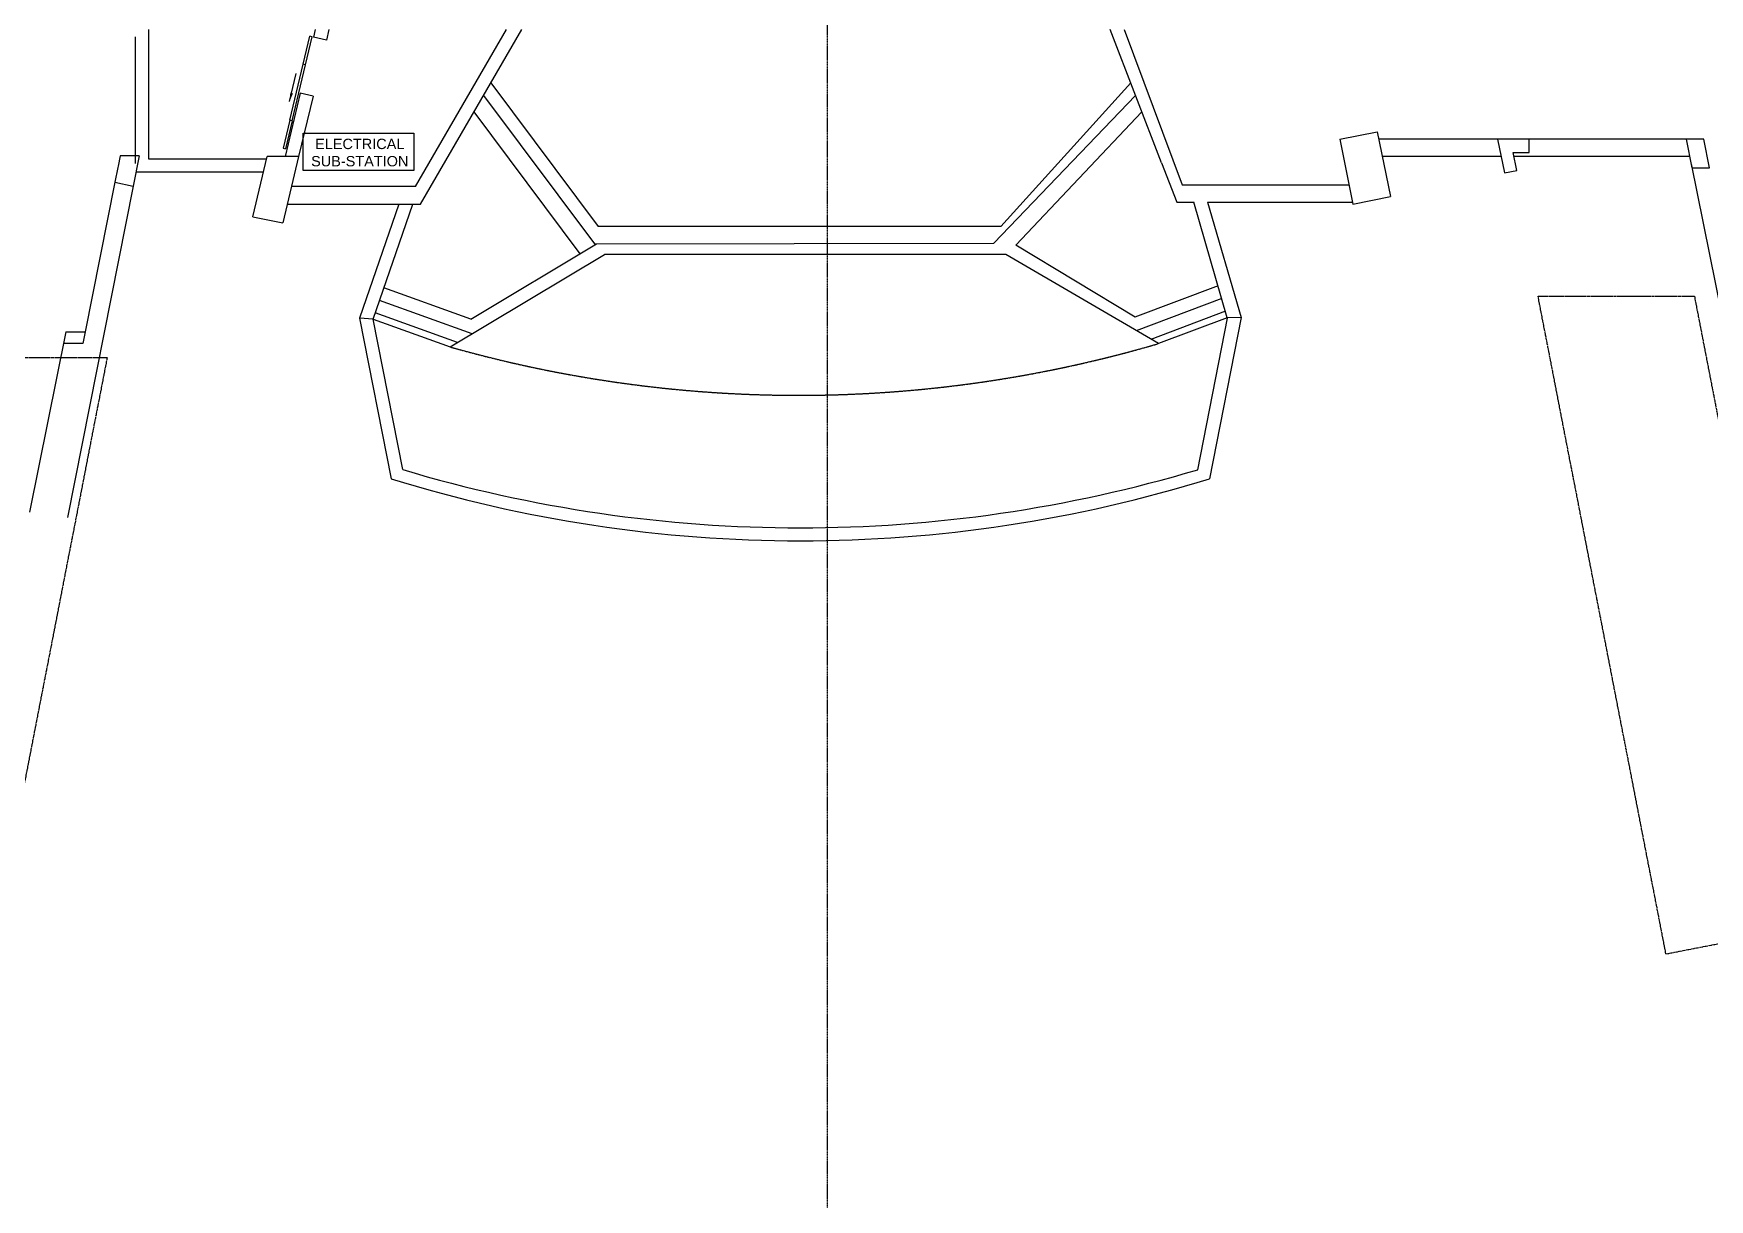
# Model space of a CAD drawing. Header units: millimetres. Extents: x -242071 to 82444, y -53139 to 112036.
# Drawn here: x -190673 to -161560, y -4874 to 15392 of the extents above; entities that cross this region are included whole.
import ezdxf

# ---------------------------------------------------------------- set-up
doc = ezdxf.new("R2010")
doc.units = ezdxf.units.MM
for name, pattern in [('HIDDEN', [9.525, 6.35, -3.175]), ('PCENTRE', [50.8, 31.75, -6.35, 6.35, -6.35]), ('PCENTRE2', [28.575, 19.05, -3.175, 3.175, -3.175])]:
    doc.linetypes.add(name, pattern=pattern)
for name, color, linetype in [('Boundaries_and_building_grids', 140, 'Continuous'), ('Columns_conc_steel_timber', 5, 'Continuous'), ('Electrical_main_dist_to_subboard', 1, 'Continuous'), ('Walls_brick_block_etc', 3, 'Continuous'), ('Windows_and_doors_to_brickwork', 1, 'Continuous')]:
    doc.layers.add(name, color=color, linetype=linetype)
doc.styles.add('Arial1', font='arial.ttf')
doc.dimstyles.new('ISO-25', dxfattribs={"dimtxt": 2.5, "dimasz": 2.5, "dimexe": 1.25, "dimexo": 0.625, "dimtad": 1, "dimtxsty": 'Standard', "dimcen": 2.5, "dimadec": 0, "dimazin": 0, "dimtfac": 1, "dimtmove": 0, "dimatfit": 3, "dimfxl": 1, "dimarcsym": 0})

msp = doc.modelspace()

# ---------------------------------------------------------------- linework, layer by layer
at = {"layer": 'Boundaries_and_building_grids', "color": 140, "linetype": 'PCENTRE2', "lineweight": -3}
msp.add_line((-176884.1, 33439.2), (-176884.1, -42646.4), dxfattribs=at)
at = {"layer": 'Columns_conc_steel_timber', "color": 4, "linetype": 'Continuous', "lineweight": -3}
for p, q in [((-167982, 13553), (-167332, 13684.2)), ((-167332, 13684.2), (-167100.1, 12557.8)), ((-167982, 13553), (-167754.5, 12425.7)), ((-164690.5, 13556.1), (-165240.5, 13556.1)), ((-161661, 13556.1), (-161967, 13556.1)), ((-161967, 13556.1), (-161866.1, 13056.1)), ((-161560.1, 13056.1), (-161661, 13556.1)), ((-188837.1, 13264.9), (-188943.2, 12739.9)), ((-186863.1, 12207.1), (-186614.4, 13251.9)), ((-186068.2, 13251.9), (-186614.4, 13251.9)), ((-186068.2, 13251.9), (-186341.9, 12101.9)), ((-189207.8, 13064.9), (-189258.9, 12807)), ((-161866.1, 13056.1), (-161560.1, 13056.1)), ((-189258.9, 12807), (-188943.2, 12739.9)), ((-167754.5, 12425.7), (-167100.1, 12557.8)), ((-186863.1, 12207.1), (-186341.9, 12101.9)), ((-190114.6, 10204.7), (-189774.4, 10204.7)), ((-189774.4, 10204.7), (-189814.1, 10004.7)), ((-189814.1, 10004.7), (-190145.4, 10004.7))]:
    msp.add_line(p, q, dxfattribs=at)
for points in [[(-165240.5, 13556.1), (-165121.8, 12967.9), (-164906.1, 13011.5), (-164969.6, 13326.1), (-164690.5, 13326.1), (-164690.5, 13556.1)], [(-188836.9, 13264.9), (-189168.2, 13264.9), (-189203.7, 13085.5), (-189207.8, 13064.9)]]:
    msp.add_lwpolyline(points, dxfattribs=at)
at = {"layer": 'Electrical_main_dist_to_subboard', "color": 1, "linetype": 'Continuous', "lineweight": -3}
for p, q in [((-185990.9, 13659.2), (-184066.5, 13659.2)), ((-185990.9, 13013.4), (-185990.9, 13659.2)), ((-184066.5, 13659.2), (-184066.5, 13013.4)), ((-184066.5, 13013.4), (-185990.9, 13013.4))]:
    msp.add_line(p, q, dxfattribs=at)
at = {"layer": 'Walls_brick_block_etc', "color": 3, "linetype": 'Continuous', "lineweight": -3}
for p, q in [((-188671.1, 13206.8), (-188671.1, 15459.8)), ((-185779.1, 15459.9), (-185810.3, 15328.7)), ((-185542.7, 15459.9), (-185586.6, 15275.5)), ((-184039.2, 12729.9), (-182457, 15459.9)), ((-183949.7, 12425.7), (-182191.1, 15459.9)), ((-171076.6, 13145.8), (-171972.7, 15459.9)), ((-171727.2, 15459.9), (-170720.9, 12759.9)), ((-188899.1, 13134.9), (-188899.1, 15334.9)), ((-185586.6, 15275.5), (-185810.3, 15328.7)), ((-185586.6, 15275.5), (-185810.3, 15328.7)), ((-186041.9, 14355.9), (-186304.6, 13251.9)), ((-185818.1, 14302.7), (-186068.2, 13251.9)), ((-185818.1, 14302.7), (-186041.9, 14355.9)), ((-161967, 13556.1), (-167305.6, 13556.1)), ((-186625.2, 13206.8), (-188671.1, 13206.8)), ((-165179.9, 13256.1), (-167243.8, 13256.1)), ((-161906.5, 13256.1), (-164955.5, 13256.1)), ((-161879.9, 13124.7), (-160777, 7659.9)), ((-186679.4, 12978.8), (-188894.9, 12978.8)), ((-184039.2, 12729.9), (-186192.4, 12729.9)), ((-170720.9, 12759.9), (-167821.9, 12759.9)), ((-186264.8, 12425.7), (-183949.7, 12425.7)), ((-169936.3, 10452.6), (-170519, 12459.9)), ((-170279.5, 12459.9), (-167761.4, 12459.9)), ((-170279.5, 12459.9), (-169697.3, 10454.3))]:
    msp.add_line(p, q, dxfattribs=at)
at = {"layer": 'Walls_brick_block_etc', "color": 8, "linetype": 'Continuous', "lineweight": -3}
for p, q in [((-182854.7, 14315), (-180931.1, 11735.8)), ((-182729.2, 14531.5), (-180867.3, 12034.9)), ((-173990, 11750.4), (-171529.4, 14315)), ((-173870.3, 12034.9), (-171613.2, 14531.5)), ((-181177.7, 11564.5), (-183018.4, 14032.6)), ((-173608.6, 11712.7), (-171420, 14032.6)), ((-188941, 12739.4), (-190082, 6979.7)), ((-189258.9, 12807), (-189774.4, 10204.7)), ((-184326.4, 12425.7), (-185013.3, 10443.3)), ((-184775.5, 10426.8), (-184083, 12425.7)), ((-173870.3, 12034.9), (-180867.3, 12034.9)), ((-183076, 10426), (-180892, 11735.8)), ((-180931.1, 11735.8), (-173990, 11750.4)), ((-171534.8, 10460.1), (-173608.6, 11712.7)), ((-183433.7, 9943.3), (-180755.1, 11549.7)), ((-173783.7, 11549.7), (-180755.1, 11549.7)), ((-171133.7, 10001.4), (-173783.7, 11549.7)), ((-183076, 10426), (-184587.3, 10970.2)), ((-170097.1, 11006.5), (-171539.5, 10462.9)), ((-170032.8, 10785), (-171517.3, 10225.5)), ((-183306.4, 10019.6), (-184737.9, 10535.5)), ((-183051.7, 10172.3), (-184662.6, 10752.8)), ((-169968.4, 10563.4), (-171261.5, 10076.1)), ((-190114.6, 10204.7), (-190745.8, 7071.3)), ((-185013.3, 10443.3), (-184461.1, 7653.5)), ((-184775.5, 10426.8), (-185013.3, 10443.3)), ((-184257.8, 7810.9), (-184775.5, 10426.8)), ((-184775.5, 10426.8), (-183433.7, 9943.3)), ((-169936.3, 10452.6), (-171133.7, 10001.4)), ((-170448.7, 7810.7), (-169933.7, 10443.7)), ((-169697.3, 10454.3), (-170245.1, 7653.5)), ((-169697.3, 10454.3), (-169936.3, 10452.6))]:
    msp.add_line(p, q, dxfattribs=at)
at = {"layer": 'Walls_brick_block_etc', "color": 8, "linetype": 'PCENTRE'}
for p, q in [((-164538.1, 10827.5), (-161822.9, 10827.5)), ((-164538.1, 10827.5), (-161822.9, 10827.5)), ((-164538.1, 10827.5), (-161822.9, 10827.5)), ((-162316.1, -605.5), (-164538.1, 10827.5)), ((-162316.1, -605.5), (-164538.1, 10827.5)), ((-161822.9, 10827.5), (-161153.9, 7385.2)), ((-161822.9, 10827.5), (-161153.9, 7385.2)), ((-161822.9, 10827.5), (-161153.9, 7385.2)), ((-192033.1, 9760.7), (-189394.1, 9760.7)), ((-192033.1, 9760.7), (-189394.1, 9760.7)), ((-192033.1, 9760.7), (-189394.1, 9760.7)), ((-189394.1, 9760.7), (-191302.1, -56.8)), ((-189394.1, 9760.7), (-191302.1, -56.8)), ((-162316.1, -605.5), (-159972.4, -150))]:
    msp.add_line(p, q, dxfattribs=at)
at = {"layer": 'Walls_brick_block_etc', "color": 3, "linetype": 'Continuous', "lineweight": -3}
msp.add_lwpolyline([(-171076.6, 13145.8), (-170811, 12459.9), (-170519, 12459.9)], dxfattribs=at)
at = {"layer": 'Walls_brick_block_etc', "color": 8, "linetype": 'HIDDEN', "lineweight": -3}
msp.add_arc((-177384.5, 31317.8), 22214, 254.19816, 286.34337, dxfattribs=at)
at = {"layer": 'Walls_brick_block_etc', "color": 8, "linetype": 'Continuous', "lineweight": -3}
for centre, radius, start, end in [((-177353.1, 30508.5), 23934.8, 252.7241, 287.2759), ((-177352.9, 30898.7), 24098.2, 253.3496, 286.64875)]:
    msp.add_arc(centre, radius, start, end, dxfattribs=at)
at = {"layer": 'Windows_and_doors_to_brickwork', "color": 1, "linetype": 'Continuous', "lineweight": -3}
for p, q in [((-185989.3, 14857.4), (-185873.6, 15343.8)), ((-185950.4, 14848.1), (-185834.7, 15334.5)), ((-185834.7, 15334.5), (-185873.6, 15343.8)), ((-186220.9, 13884.5), (-186336.6, 13398.1)), ((-186182, 13875.3), (-186297.7, 13388.9)), ((-186336.6, 13398.1), (-186297.7, 13388.9))]:
    msp.add_line(p, q, dxfattribs=at)
at = {"layer": 'Windows_and_doors_to_brickwork', "color": 2, "linetype": 'Continuous', "lineweight": -3}
for p, q in [((-186220.9, 13884.5), (-185989.3, 14857.4)), ((-186182, 13875.3), (-185950.4, 14848.1)), ((-185950.4, 14848.1), (-185989.3, 14857.4)), ((-186182, 13875.3), (-186220.9, 13884.5))]:
    msp.add_line(p, q, dxfattribs=at)

# ---------------------------------------------------------------- texts
at = {"layer": 'Electrical_main_dist_to_subboard', "color": 1, "linetype": 'Continuous', "lineweight": -3, "insert": (-185006.3, 13562.7), "char_height": 180, "attachment_point": 2, "style": 'Arial1'}
msp.add_mtext('ELECTRICAL\\PSUB-STATION', dxfattribs=at)

# ---------------------------------------------------------------- leaders
at = {"layer": 'Windows_and_doors_to_brickwork', "color": 1, "lineweight": -3}
msp.add_leader([(-186224.1, 14211.9), (-186108.4, 14698.3)], dimstyle='ISO-25', override={"dimscale": 50, "dimasz": 3, "dimclrd": 1}, dxfattribs=at)

doc.saveas('drawing.dxf')
